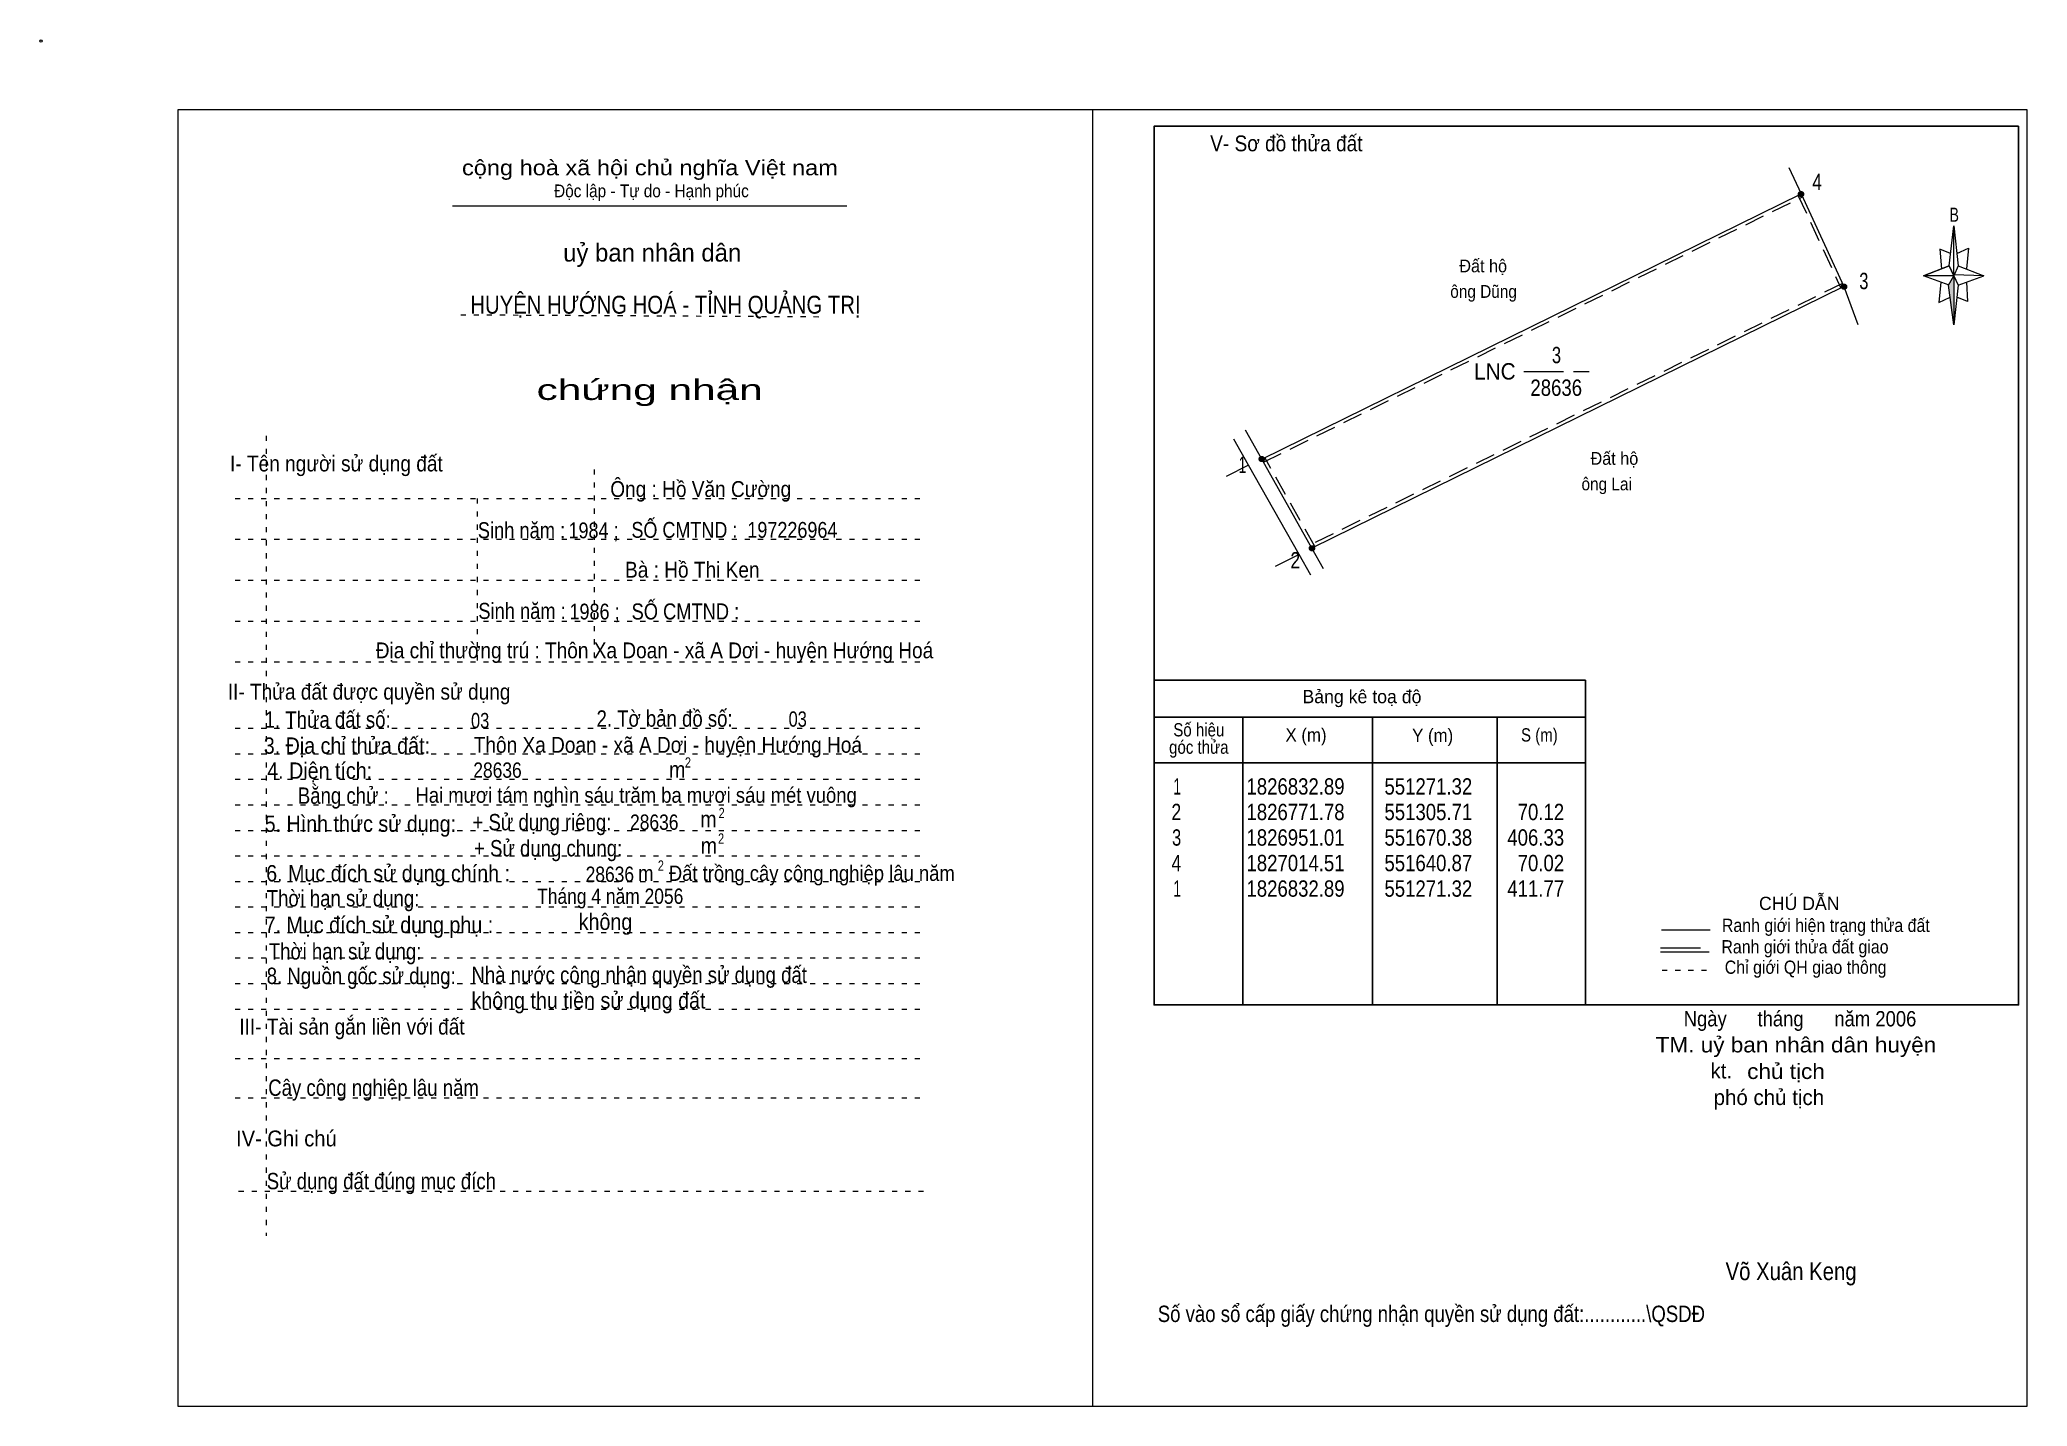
# Model space of a CAD drawing. Header units: centimetres. Extents: x -1.6 to 37.4, y -1.3 to 25.5.
import ezdxf
from ezdxf.enums import TextEntityAlignment as Align

# ---------------------------------------------------------------- set-up
doc = ezdxf.new("R2010")
doc.units = ezdxf.units.CM
doc.header["$LTSCALE"] = 0.13
for name, pattern in [('DOTTED', [1.5, 0.3, -1.2]), ('LONG_DASHED', [7.5, 6, -1.5]), ('MEDIUM_DASHED', [4.5, 3, -1.5])]:
    doc.linetypes.add(name, pattern=pattern)
for name, color, linetype, lineweight in [('1', 7, 'DOTTED', 13), ('10', 7, 'Continuous', 13), ('2', 7, 'Continuous', 25), ('3', 7, 'Continuous', 13), ('30', 7, 'Continuous', 13), ('32', 7, 'LONG_DASHED', 13), ('33', 7, 'LONG_DASHED', 13), ('35', 7, 'Continuous', 13)]:
    doc.layers.add(name, color=color, linetype=linetype, lineweight=lineweight)

msp = doc.modelspace()

# ---------------------------------------------------------------- hatches: boundary and pattern name
at = {"layer": '30'}
msp.add_hatch(color=256, dxfattribs=at).paths.add_polyline_path([(35.91, 20.87), (35.91, 19.91), (35.81, 20.69)])
at = {"layer": '32'}
for points in [[(32.9696, 22.4721, 1), (32.8696, 22.4721, 1)], [(33.8129, 20.6574, 1), (33.7129, 20.6574, 1)], [(22.4083, 17.2817, 1), (22.3083, 17.2817, 1)], [(23.3911, 15.5352, 1), (23.2911, 15.5352, 1)]]:
    msp.add_hatch(color=256, dxfattribs=at).paths.add_polyline_path(points)

# ---------------------------------------------------------------- linework, layer by layer
at = {"layer": '1', "linetype": 'Continuous'}
msp.add_line((6.51, 22.24), (14.23, 22.24), dxfattribs=at)
at = {"layer": '1'}
for p, q in [((6.67, 20.11), (13.82, 20.07)), ((2.86, 17.74), (2.86, 2.07)), ((9.28, 17.08), (9.28, 13.31)), ((2.25, 16.51), (15.75, 16.51)), ((6.99, 16.51), (6.99, 13.31)), ((2.25, 15.71), (15.75, 15.71)), ((2.25, 14.91), (15.75, 14.91)), ((2.25, 14.11), (15.75, 14.11)), ((2.25, 13.31), (15.75, 13.31)), ((2.25, 12.01), (15.75, 12.01)), ((2.25, 11.51), (15.75, 11.51)), ((2.25, 11.01), (15.75, 11.01)), ((2.25, 10.51), (15.75, 10.51)), ((2.25, 10.01), (15.75, 10.01)), ((2.25, 9.51), (15.75, 9.51)), ((2.25, 9.01), (15.75, 9.01)), ((2.25, 8.51), (15.75, 8.51)), ((2.25, 8.01), (15.75, 8.01)), ((2.25, 7.51), (15.75, 7.51)), ((2.25, 7.01), (15.75, 7.01)), ((2.25, 6.51), (15.75, 6.51)), ((2.25, 5.54), (15.75, 5.54)), ((2.25, 4.77), (15.75, 4.77)), ((2.32, 2.94), (15.82, 2.94))]:
    msp.add_line(p, q, dxfattribs=at)
at = {"layer": '10'}
for p, q in [((32.68, 22.99), (32.92, 22.48)), ((33.76, 20.66), (34.03, 19.92)), ((22.1, 17.16), (21.81, 17.67)), ((22.36, 17.28), (22.04, 17.85)), ((22.1, 17.16), (21.66, 16.94)), ((23.09, 15.41), (22.1, 17.16)), ((23.57, 15.13), (23.34, 15.54))]:
    msp.add_line(p, q, dxfattribs=at)
at = {"layer": '10', "linetype": 'MEDIUM_DASHED'}
for p, q in [((22.39, 17.22), (32.95, 22.42)), ((32.86, 22.45), (33.7, 20.63)), ((33.73, 20.72), (23.31, 15.6)), ((23.4, 15.57), (22.42, 17.31))]:
    msp.add_line(p, q, dxfattribs=at)
at = {"layer": '10'}
msp.add_lwpolyline([(23.34, 15.54), (22.36, 17.28), (32.92, 22.48), (33.76, 20.66)], close=True, dxfattribs=at)
msp.add_lwpolyline([(23.32, 15.01), (23.09, 15.41), (22.62, 15.18)], dxfattribs=at)
msp.add_circle((-1.55, 25.47), 0.025, dxfattribs=at)
at = {"layer": '2'}
for p, q in [((20.25, 12.95), (28.7, 12.95)), ((28.7, 6.59), (28.7, 12.95)), ((20.25, 12.23), (28.7, 12.23)), ((21.99, 6.59), (21.99, 12.23)), ((24.53, 10.89), (24.53, 12.23)), ((26.97, 12.23), (26.97, 6.59)), ((20.25, 11.33), (28.7, 11.33))]:
    msp.add_line(p, q, dxfattribs=at)
msp.add_lwpolyline([(37.18, 23.8), (20.25, 23.8), (20.25, 6.59), (37.18, 6.59)], close=True, dxfattribs=at)
msp.add_lwpolyline([(24.53, 6.59), (24.53, 10.39), (24.53, 10.89)], dxfattribs=at)
at = {"layer": '3'}
msp.add_line((19.04, 24.12), (19.04, -1.27), dxfattribs=at)
for points in [[(19.04, 24.12), (1.13, 24.12), (1.13, -1.27), (19.04, -1.27)], [(19.04, -1.27), (37.35, -1.27), (37.35, 24.12), (19.04, 24.12)]]:
    msp.add_lwpolyline(points, dxfattribs=at)
at = {"layer": '30'}
for p, q in [((35.82, 21.07), (35.91, 21.85)), ((36, 21.07), (36.5, 20.87)), ((35.82, 20.69), (35.32, 20.87)), ((36, 20.69), (35.91, 19.91)), ((36.16, 20.75), (36.18, 20.37)), ((36.18, 20.37), (35.97, 20.45))]:
    msp.add_line(p, q, dxfattribs=at)
for points in [[(35.91, 21.85), (36, 21.07), (35.91, 20.87)], [(35.91, 20.87), (35.32, 20.87), (35.82, 21.07), (36, 20.69), (36.5, 20.87), (35.91, 20.89)], [(35.91, 20.87), (35.91, 19.91), (35.81, 20.69)]]:
    msp.add_lwpolyline(points, close=True, dxfattribs=at)
for points in [[(35.97, 21.31), (36.2, 21.41), (36.16, 21.01)], [(35.91, 20.87), (35.82, 21.07), (35.32, 20.87)], [(35.85, 21.31), (35.64, 21.39), (35.67, 21.01)], [(35.66, 20.75), (35.62, 20.35), (35.84, 20.45)], [(35.91, 20.87), (36, 20.69), (36.5, 20.87)]]:
    msp.add_lwpolyline(points, dxfattribs=at)
at = {"layer": '32'}
for centre in [(32.9196, 22.4721), (33.7629, 20.6574), (22.3583, 17.2817), (23.3411, 15.5352)]:
    msp.add_circle(centre, 0.05, dxfattribs=at)
at = {"layer": '33'}
msp.add_line((27.49, 19), (28.77, 19), dxfattribs=at)
at = {"layer": '35'}
for p, q in [((30.19, 8.06), (31.14, 8.06)), ((30.17, 7.63), (31.12, 7.63))]:
    msp.add_line(p, q, dxfattribs=at)
at = {"layer": '35', "linetype": 'LONG_DASHED'}
msp.add_line((30.17, 7.71), (31.12, 7.71), dxfattribs=at)
at = {"layer": '35', "linetype": 'DOTTED'}
msp.add_line((30.2, 7.27), (31.19, 7.27), dxfattribs=at)

# ---------------------------------------------------------------- texts
at = {"layer": '1'}
for s, height, width, p in [('V- Sơ đồ thửa đất', 0.31, 0.9, (22.84, 23.31)), ('cộng hoà xã hội chủ nghĩa Việt nam', 0.3, 1.15, (10.375, 22.84)), ('Độc lập - Tự do - Hạnh phúc', 0.25, 0.9, (10.405, 22.41)), ('chứng nhận', 0.4, 1.55, (10.37, 18.44)), ('I- Tên người sử dụng đất', 0.31, 0.9, (4.235, 17.04)), ('II- Thửa đất được quyền sử dụng', 0.31, 0.9, (4.875, 12.57)), ('III- Tài sản gắn liền với đất', 0.31, 0.9, (4.54, 6.01)), ('IV- Ghi chú', 0.31, 0.95, (3.255, 3.82))]:
    msp.add_text(s, height=height, dxfattribs=dict(at, width=width)).set_placement(p, align=Align.CENTER)
msp.add_text('uỷ ban nhân dân', height=0.35, dxfattribs=at).set_placement((10.42, 21.15), align=Align.CENTER)
at = {"layer": '10'}
for s, width, p in [('  Đất hộ', 0.95, (26.05, 20.94)), ('ông Dũng', 0.9, (26.05, 20.44)), ('  Đất hộ', 0.95, (28.62, 17.17)), ('ông Lai', 0.9, (28.62, 16.67))]:
    msp.add_text(s, height=0.25, dxfattribs=dict(at, width=width)).set_placement(p)
for s, height, width, p in [('Ông : Hồ Văn Cường', 0.31, 0.9, (11.37, 16.54)), ('Sinh năm :', 0.3149, 0.85, (7.86, 15.73)), ('1984 ;', 0.31, 0.85, (9.27, 15.73)), ('SỐ CMTND :  197226964', 0.31, 0.85, (12.03, 15.74)), ('Bà : Hồ Thị Ken', 0.31, 0.9, (11.205, 14.96)), ('Sinh năm :', 0.3149, 0.85, (7.87, 14.15)), ('1986 ;', 0.31, 0.85, (9.29, 14.14)), ('SỐ CMTND :', 0.3149, 0.85, (11.07, 14.14)), ('Địa chỉ thường trú : Thôn Xa Doan - xã A Dơi - huyện Hướng Hoá', 0.31, 0.9, (10.465, 13.38)), ('03', 0.3, 0.8, (7.05, 12.01)), ('03', 0.3, 0.8, (13.27, 12.04)), (' Thôn Xa Doan - xã A Dơi - huyện Hướng Hoá', 0.31, 0.9, (10.675, 11.53)), ('28636', 0.3, 0.85, (7.39, 11.04)), ('Hai mươi tám nghìn sáu trăm ba mươi sáu mét vuông ', 0.3, 0.9, (10.155, 10.55)), ('28636', 0.3, 0.85, (10.46, 10.02)), ('m   Đất trồng cây công nghiệp lâu năm ', 0.3, 0.9, (13.295, 9.02)), ('28636', 0.3, 0.85, (9.59, 9)), ('Tháng 4 năm 2056 ', 0.3, 0.85, (9.645, 8.57)), ('Ngày      tháng      năm 2006', 0.3, 0.9, (32.9, 6.17)), ('TM. uỷ ban nhân dân huyện', 0.3, 1.1, (32.82, 5.66)), ('chủ tịch', 0.3, 1.1, (32.625, 5.14)), ('Võ Xuân Keng ', 0.35, 0.85, (32.78, 1.2))]:
    msp.add_text(s, height=height, dxfattribs=dict(at, width=width)).set_placement(p, align=Align.CENTER)
for s, p in [('kt.  ', (31.47, 5.15)), ('phó chủ tịch ', (32.345, 4.63))]:
    msp.add_text(s, height=0.3, dxfattribs=at).set_placement(p, align=Align.CENTER)
at = {"layer": '2'}
for s, height, width, p in [('HUYỆN HƯỚNG HOÁ - TỈNH QUẢNG TRỊ', 0.35, 0.85, (10.68, 20.13)), ('Số hiệu', 0.2591, 0.85, (21.125, 11.85)), ('3. Địa chỉ thửa đất:', 0.32, 0.9, (4.44, 11.51)), ('góc thửa', 0.2591, 0.85, (21.125, 11.51)), ('X (m)', 0.2591, 0.95, (23.225, 11.75)), ('Y (m)', 0.2591, 0.95, (25.705, 11.74)), ('S (m)', 0.2591, 0.85, (27.795, 11.75)), ('Số vào sổ cấp giấy chứng nhận quyền sử dụng đất:............\\QSDĐ', 0.32, 0.85, (25.68, 0.38))]:
    msp.add_text(s, height=height, dxfattribs=dict(at, width=width)).set_placement(p, align=Align.CENTER)
msp.add_text('Bảng kê toạ độ', height=0.2591, dxfattribs=at).set_placement((24.32, 12.5), align=Align.CENTER)
for s, height, width, p in [('1. Thửa đất số:', 0.32, 0.85, (2.83, 12.02)), ('2. Tờ bản đồ số:', 0.32, 0.85, (9.33, 12.04)), ('4. Diện tích:', 0.32, 0.9, (2.88, 11.02)), ('m', 0.32, 0.9, (10.75, 11.04)), ('2', 0.2, 0.8, (11.06, 11.24)), ('Bằng chử :', 0.32, 0.85, (3.48, 10.53)), ('5. Hình thức sử dụng:', 0.32, 0.9, (2.83, 9.98)), ('+ Sử dụng riêng:', 0.32, 0.85, (6.9, 10.01)), ('m', 0.32, 0.9, (11.36, 10.07)), ('2', 0.2, 0.8, (11.72, 10.25)), ('+ Sử dụng chung:', 0.32, 0.85, (6.93, 9.5)), ('m', 0.32, 0.9, (11.37, 9.55)), ('2', 0.2, 0.8, (11.71, 9.75)), ('6. Mục đích sử dụng chính : ', 0.32, 0.9, (2.86, 9.01)), ('2', 0.2, 0.8, (10.53, 9.22)), ('Thời hạn sử dụng: ', 0.32, 0.85, (2.87, 8.52)), ('7. Mục đích sử dụng phụ : ', 0.32, 0.9, (2.83, 8)), ('không', 0.32, 0.9, (8.98, 8.06)), ('Thời hạn sử dụng: ', 0.32, 0.85, (2.91, 7.48)), ('8. Nguồn gốc sử dụng: ', 0.32, 0.85, (2.87, 7)), ('Nhà nước công nhận quyền sử dụng đất  ', 0.32, 0.85, (6.88, 7.02)), ('không thu tiền sử dụng đất', 0.32, 0.9, (6.88, 6.52)), ('Cây công nghiệp lâu năm', 0.32, 0.85, (2.9, 4.81)), ('Sử dụng đất đúng mục đích', 0.32, 0.85, (2.87, 2.98))]:
    msp.add_text(s, height=height, dxfattribs=dict(at, width=width)).set_placement(p)
at = {"layer": '30', "width": 0.75}
msp.add_text('B', height=0.2756, dxfattribs=at).set_placement((35.92, 21.93), align=Align.CENTER)
at = {"layer": '30'}
for s, width, p in [('1', 0.65, (20.78, 10.71)), ('1826832.89', 0.85, (23.98, 10.71)), ('551271.32', 0.85, (26.48, 10.71)), ('551271.32', 0.85, (26.48, 10.71)), ('2', 0.8, (20.78, 10.21)), ('1826771.78', 0.85, (23.98, 10.21)), ('551305.71', 0.85, (26.48, 10.21)), ('70.12', 0.85, (28.28, 10.21)), ('3', 0.75, (20.78, 9.71)), ('1826951.01', 0.85, (23.98, 9.71)), ('551670.38', 0.85, (26.48, 9.71)), ('406.33', 0.85, (28.28, 9.71)), ('4', 0.8, (20.78, 9.21)), ('1827014.51', 0.85, (23.98, 9.21)), ('551640.87', 0.85, (26.48, 9.21)), ('70.02', 0.85, (28.28, 9.21)), ('1', 0.65, (20.78, 8.71)), ('1826832.89', 0.85, (23.98, 8.71)), ('551271.32', 0.85, (26.48, 8.71)), ('411.77', 0.85, (28.28, 8.71))]:
    msp.add_text(s, height=0.32, dxfattribs=dict(at, width=width)).set_placement(p, align=Align.RIGHT)
at = {"layer": '32'}
for s, width, p in [('4', 0.8, (33.235, 22.55)), ('3', 0.75, (34.15, 20.61)), ('1', 0.65, (21.98, 17.01)), ('2', 0.8, (23.015, 15.14))]:
    msp.add_text(s, height=0.32, dxfattribs=dict(at, width=width)).set_placement(p, align=Align.CENTER)
at = {"layer": '33'}
for s, width, p in [('3', 0.75, (28.13, 19.16)), ('28636', 0.85, (28.125, 18.52))]:
    msp.add_text(s, height=0.32, dxfattribs=dict(at, width=width)).set_placement(p, align=Align.CENTER)
at = {"layer": '33', "width": 0.95}
msp.add_text('LNC', height=0.32, dxfattribs=at).set_placement((27.33, 18.84), align=Align.RIGHT)
at = {"layer": '35'}
msp.add_text('CHÚ DẪN', height=0.2591, dxfattribs=at).set_placement((32.885, 8.45), align=Align.CENTER)
at = {"layer": '35', "width": 0.9}
for s, p in [('Ranh giới hiện trạng thửa đất', (33.405, 8.02)), ('Ranh giới thửa đất giao ', (33.04, 7.6)), ('Chỉ giới QH giao thông', (33.01, 7.2))]:
    msp.add_text(s, height=0.2591, dxfattribs=at).set_placement(p, align=Align.CENTER)

doc.saveas('drawing.dxf')
